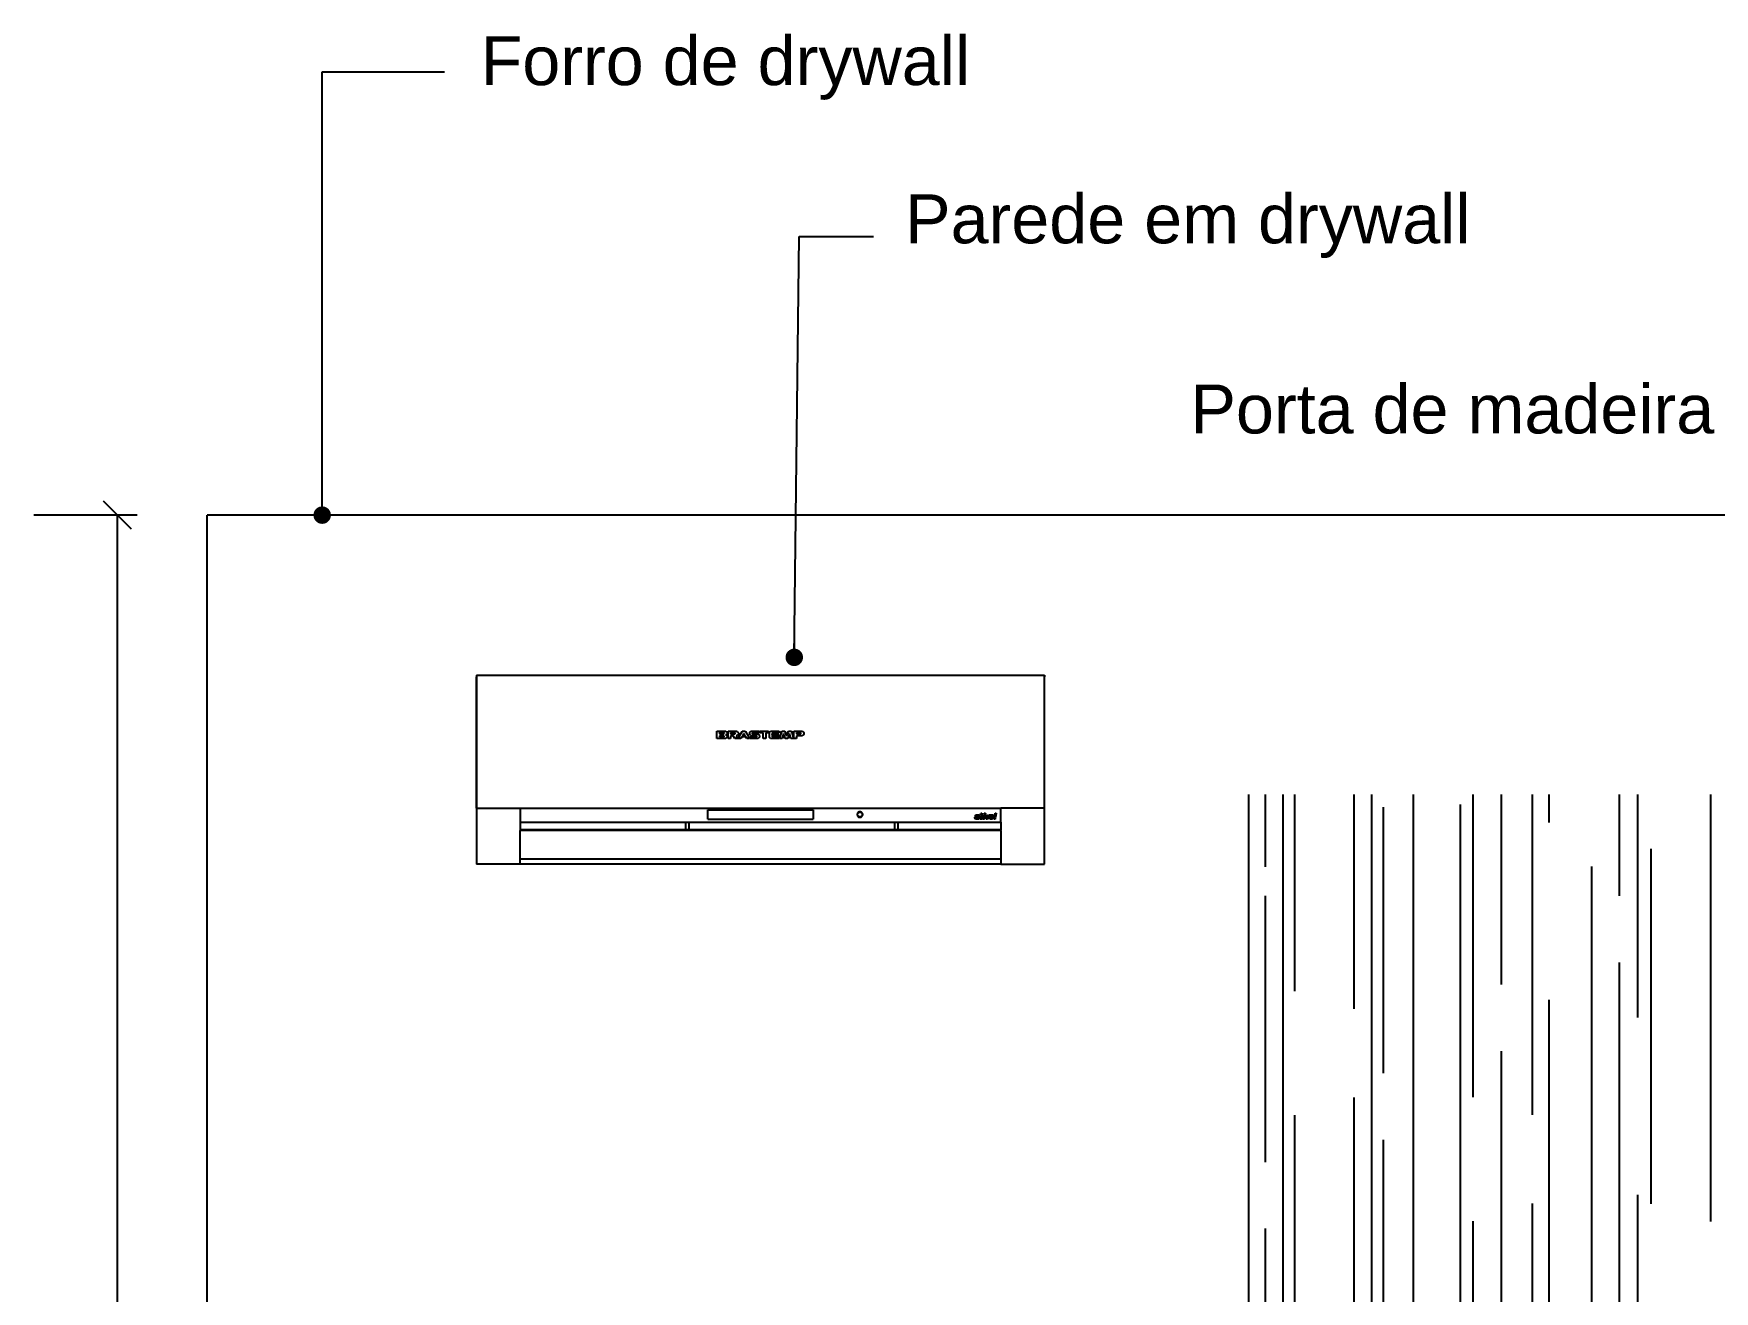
# Model space of a CAD drawing. Header units: millimetres. Extents: x 7034 to 7235, y -465 to -378.
# Drawn here: x 7094.082 to 7096.489, y -415.225 to -413.424 of the extents above; entities that cross this region are included whole.
import ezdxf

# ---------------------------------------------------------------- set-up
doc = ezdxf.new("R2010")
doc.units = ezdxf.units.MM
doc.header["$LTSCALE"] = 0.005
doc.linetypes.add('CONTINUO', pattern=[0])
doc.layers.get('0').update_dxf_attribs({"linetype": 'CONTINUO'})
doc.layers.get('DEFPOINTS').update_dxf_attribs({"linetype": 'CONTINUO', "lineweight": 15})
for name, color, linetype in [('.DETALHES PRETO', 250, 'Continuous'), ('ARQ-TEXTO', 3, 'Continuous'), ('ARQ_ALVENARIA', 6, 'Continuous'), ('ARQ_TXT_AMBIENTE', 3, 'Continuous'), ('DETALHES', 4, 'Continuous'), ('LL_DETALHES PRETO', 250, 'Continuous')]:
    doc.layers.add(name, color=color, linetype=linetype)
doc.styles.add('50', font='ARIALN.TTF', dxfattribs={"height": 0.1})
doc.styles.add('ARQ', font='arial.ttf', dxfattribs={"width": 0.9})
doc.styles.get("Standard").update_dxf_attribs({"font": 'arial.ttf'})
doc.dimstyles.new('1-40', dxfattribs={"dimtxt": 0.06, "dimasz": 0.04, "dimexe": 0.1195, "dimexo": 0.1, "dimgap": 0.05, "dimtad": 1, "dimzin": 0, "dimdsep": 46, "dimtxsty": 'ARQ', "dimblk": 'OBLIQUE', "dimcen": 0.09, "dimclrd": 1, "dimclre": 1, "dimclrt": 7, "dimadec": 0, "dimazin": 0, "dimtm": 1e-09, "dimtfac": 1, "dimtofl": 0, "dimtmove": 0, "dimatfit": 3, "dimfxl": 0.1, "dimfxlon": 1, "dimtolj": 1, "dimtzin": 0, "dimlwd": -1, "dimlwe": -1, "dimarcsym": 0})
doc.dimstyles.new('50', dxfattribs={"dimscale": 0, "dimtxt": 0.1, "dimasz": 0.025, "dimexe": 0.05, "dimexo": 0.05, "dimgap": 0.01, "dimtad": 1, "dimdec": 0, "dimlfac": 100, "dimzin": 0, "dimdsep": 46, "dimtxsty": '50', "dimblk": 'DOT', "dimcen": 0.02, "dimclrd": 1, "dimclre": 1, "dimclrt": 7, "dimadec": 0, "dimazin": 0, "dimtfac": 1, "dimtdec": 0, "dimtofl": 0, "dimtmove": 2, "dimatfit": 2, "dimldrblk": 'DOT', "dimfxl": 0.05, "dimtolj": 1, "dimtzin": 0, "dimlwd": -1, "dimarcsym": 0})

# ---------------------------------------------------------------- blocks, each defined once
blk = doc.blocks.new('_DOT')
at = {"color": 0, "linetype": 'ByBlock'}
blk.add_line((-0.5, 0), (-1, 0), dxfattribs=at)
at = {"color": 0, "linetype": 'ByBlock', "const_width": 0.5}
blk.add_lwpolyline([(-0.25, 0, 1), (0.25, 0, 1)], format="xyb", close=True, dxfattribs=at)
blk = doc.blocks.new('DOT')
at = {"layer": 'ARQ-TEXTO', "color": 0, "linetype": 'ByBlock'}
blk.add_line((-0.5, 0), (-1, 0), dxfattribs=at)
at = {"layer": 'ARQ-TEXTO', "color": 0, "linetype": 'ByBlock', "const_width": 0.5}
blk.add_lwpolyline([(-0.25, 0, 1), (0.25, 0, 1)], format="xyb", close=True, dxfattribs=at)
blk = doc.blocks.new('_OBLIQUE')
at = {"color": 0, "linetype": 'ByBlock'}
blk.add_line((-0.5, -0.5), (0.5, 0.5), dxfattribs=at)
blk = doc.blocks.new('*D48')
at = {"layer": 'ARQ_ALVENARIA', "color": 1, "transparency": 16777216}
for p, q in [((7094.2302, -414.1132), (7094.0824, -414.1132)), ((7094.2019, -416.6132), (7094.2019, -414.1132)), ((7094.2302, -416.6132), (7094.0824, -416.6132))]:
    blk.add_line(p, q, dxfattribs=at)
at = {"layer": 'DEFPOINTS', "color": 0, "transparency": 16777216}
for p in [(7094.2019, -414.1132), (7094.3302, -414.1132), (7094.3302, -416.6132)]:
    blk.add_point(p, dxfattribs=at)
at = {"layer": 'ARQ_ALVENARIA', "color": 1, "transparency": 16777216, "xscale": 0.04, "yscale": 0.04, "zscale": 0.04}
for p, rotation in [((7094.2019, -414.1132), 90), ((7094.2019, -416.6132), 270)]:
    blk.add_blockref('_OBLIQUE', p, dxfattribs=dict(at, rotation=rotation))
at = {"layer": 'ARQ_ALVENARIA', "color": 7, "transparency": 16777216, "insert": (7094.1213, -415.3632), "char_height": 0.06, "attachment_point": 5, "rotation": 90, "style": 'ARQ'}
blk.add_mtext('\\A1;2.50', dxfattribs=at)

msp = doc.modelspace()

# ---------------------------------------------------------------- hatches: boundary and pattern name
at = {"layer": '.DETALHES PRETO'}
h = msp.add_hatch(dxfattribs=at)
h.set_pattern_fill('AR-RROOF', color=33, scale=0.005, angle=90)
h.paths.add_polyline_path([(7096.5922, -414.5432), (7095.8522, -414.5432), (7095.8522, -416.6132), (7096.5922, -416.6132)], flags=17)
h.paths.add_polyline_path([(7096.6222, -414.5132), (7095.8222, -414.5132), (7095.8222, -416.6132), (7095.8522, -416.6132), (7095.8522, -414.5432), (7096.5922, -414.5432), (7096.5922, -416.6132), (7096.6222, -416.6132)])

# ---------------------------------------------------------------- linework, layer by layer
at = {"layer": 'ARQ_ALVENARIA'}
msp.add_line((7094.3302, -416.6132), (7094.3302, -414.1132), dxfattribs=at)
at = {"layer": 'DETALHES'}
msp.add_line((7100.5002, -414.1132), (7094.3302, -414.1132), dxfattribs=at)
at = {"layer": 'LL_DETALHES PRETO'}
for p, q in [((7094.716, -414.3424), (7094.716, -414.345)), ((7094.716, -414.3424), (7094.7164, -414.3424)), ((7094.716, -414.345), (7094.7164, -414.345)), ((7094.716, -414.5329), (7094.716, -414.345)), ((7094.7164, -414.345), (7094.7164, -414.3424)), ((7094.7164, -414.3424), (7095.5289, -414.3424)), ((7094.7164, -414.5329), (7094.7164, -414.345)), ((7095.5289, -414.3424), (7095.5294, -414.3424)), ((7095.5289, -414.3424), (7095.5289, -414.345)), ((7095.5289, -414.345), (7095.5294, -414.345)), ((7095.5289, -414.345), (7095.5289, -414.5329)), ((7095.5294, -414.3424), (7095.5294, -414.345)), ((7095.5294, -414.5329), (7095.5294, -414.345)), ((7095.0602, -414.4332), (7095.0602, -414.4225)), ((7095.0602, -414.4225), (7095.0718, -414.4225)), ((7095.0718, -414.4332), (7095.0602, -414.4332)), ((7095.0639, -414.4247), (7095.0639, -414.4265)), ((7095.0699, -414.4247), (7095.0639, -414.4247)), ((7095.0639, -414.4265), (7095.0699, -414.4265)), ((7095.0639, -414.4292), (7095.0639, -414.4309)), ((7095.0699, -414.4292), (7095.0639, -414.4292)), ((7095.0639, -414.4309), (7095.0699, -414.4309)), ((7095.07, -414.4247), (7095.0699, -414.4247)), ((7095.0699, -414.4265), (7095.07, -414.4265)), ((7095.07, -414.4292), (7095.0699, -414.4292)), ((7095.0699, -414.4309), (7095.07, -414.4309)), ((7095.0701, -414.4248), (7095.07, -414.4247)), ((7095.07, -414.4265), (7095.0701, -414.4265)), ((7095.0701, -414.4292), (7095.07, -414.4292)), ((7095.07, -414.4309), (7095.0701, -414.4309)), ((7095.0702, -414.4248), (7095.0701, -414.4248)), ((7095.0701, -414.4265), (7095.0702, -414.4265)), ((7095.0702, -414.4292), (7095.0701, -414.4292)), ((7095.0701, -414.4309), (7095.0702, -414.4309)), ((7095.0702, -414.4249), (7095.0702, -414.4248)), ((7095.0703, -414.4249), (7095.0702, -414.4249)), ((7095.0702, -414.4264), (7095.0703, -414.4263)), ((7095.0702, -414.4265), (7095.0702, -414.4264)), ((7095.0702, -414.4293), (7095.0702, -414.4292)), ((7095.0703, -414.4293), (7095.0702, -414.4293)), ((7095.0702, -414.4308), (7095.0703, -414.4308)), ((7095.0702, -414.4309), (7095.0702, -414.4308)), ((7095.0704, -414.425), (7095.0703, -414.4249)), ((7095.0703, -414.4263), (7095.0704, -414.4263)), ((7095.0704, -414.4294), (7095.0703, -414.4293)), ((7095.0703, -414.4308), (7095.0704, -414.4307)), ((7095.0704, -414.4251), (7095.0704, -414.425)), ((7095.0705, -414.4251), (7095.0704, -414.4251)), ((7095.0704, -414.4262), (7095.0705, -414.4261)), ((7095.0704, -414.4263), (7095.0704, -414.4262)), ((7095.0704, -414.4295), (7095.0704, -414.4294)), ((7095.0705, -414.4296), (7095.0704, -414.4295)), ((7095.0704, -414.4306), (7095.0705, -414.4305)), ((7095.0704, -414.4307), (7095.0704, -414.4306)), ((7095.0705, -414.4252), (7095.0705, -414.4251)), ((7095.0705, -414.4253), (7095.0705, -414.4252)), ((7095.0705, -414.4259), (7095.0705, -414.4253)), ((7095.0705, -414.426), (7095.0705, -414.4259)), ((7095.0705, -414.4261), (7095.0705, -414.426)), ((7095.0705, -414.4297), (7095.0705, -414.4296)), ((7095.0705, -414.4297), (7095.0705, -414.4297)), ((7095.0705, -414.4304), (7095.0705, -414.4297)), ((7095.0705, -414.4304), (7095.0705, -414.4304)), ((7095.0705, -414.4305), (7095.0705, -414.4304)), ((7095.0718, -414.4225), (7095.0723, -414.4225)), ((7095.0723, -414.4332), (7095.0718, -414.4332)), ((7095.0723, -414.4225), (7095.0728, -414.4226)), ((7095.0728, -414.433), (7095.0723, -414.4332)), ((7095.0724, -414.4278), (7095.0728, -414.4279)), ((7095.0728, -414.4278), (7095.0724, -414.4278)), ((7095.0728, -414.4226), (7095.0732, -414.4228)), ((7095.0732, -414.4277), (7095.0728, -414.4278)), ((7095.0728, -414.4279), (7095.0732, -414.428)), ((7095.0732, -414.4329), (7095.0728, -414.433)), ((7095.0732, -414.4228), (7095.0736, -414.4231)), ((7095.0735, -414.4276), (7095.0732, -414.4277)), ((7095.0732, -414.428), (7095.0735, -414.4281)), ((7095.0736, -414.4326), (7095.0732, -414.4329)), ((7095.0739, -414.4274), (7095.0735, -414.4276)), ((7095.0735, -414.4281), (7095.0739, -414.4283)), ((7095.0736, -414.4231), (7095.074, -414.4234)), ((7095.074, -414.4323), (7095.0736, -414.4326)), ((7095.0742, -414.4271), (7095.0739, -414.4274)), ((7095.0739, -414.4283), (7095.0742, -414.4285)), ((7095.074, -414.4234), (7095.0743, -414.4237)), ((7095.0743, -414.432), (7095.074, -414.4323)), ((7095.0744, -414.4269), (7095.0742, -414.4271)), ((7095.0742, -414.4285), (7095.0744, -414.4288)), ((7095.0743, -414.4237), (7095.0745, -414.4241)), ((7095.0745, -414.4316), (7095.0743, -414.432)), ((7095.0746, -414.4265), (7095.0744, -414.4269)), ((7095.0744, -414.4288), (7095.0746, -414.4291)), ((7095.0745, -414.4241), (7095.0747, -414.4245)), ((7095.0747, -414.4311), (7095.0745, -414.4316)), ((7095.0747, -414.4262), (7095.0746, -414.4265)), ((7095.0746, -414.4291), (7095.0747, -414.4295)), ((7095.0747, -414.4245), (7095.0748, -414.425)), ((7095.0748, -414.4258), (7095.0747, -414.4262)), ((7095.0747, -414.4295), (7095.0748, -414.4298)), ((7095.0748, -414.4307), (7095.0747, -414.4311)), ((7095.0748, -414.425), (7095.0748, -414.4255)), ((7095.0748, -414.4255), (7095.0748, -414.4258)), ((7095.0748, -414.4298), (7095.0748, -414.4302)), ((7095.0748, -414.4302), (7095.0748, -414.4307)), ((7095.0764, -414.4332), (7095.0764, -414.4225)), ((7095.0764, -414.4225), (7095.0874, -414.4225)), ((7095.0799, -414.4332), (7095.0764, -414.4332)), ((7095.0799, -414.425), (7095.0799, -414.4266)), ((7095.0859, -414.425), (7095.0799, -414.425)), ((7095.0799, -414.4266), (7095.0859, -414.4266)), ((7095.0836, -414.4292), (7095.0799, -414.4292)), ((7095.0799, -414.4292), (7095.0799, -414.4332)), ((7095.086, -414.4332), (7095.0836, -414.4292)), ((7095.086, -414.425), (7095.0859, -414.425)), ((7095.0859, -414.4266), (7095.086, -414.4266)), ((7095.0861, -414.4251), (7095.086, -414.425)), ((7095.086, -414.4266), (7095.0861, -414.4266)), ((7095.0901, -414.4332), (7095.086, -414.4332)), ((7095.0862, -414.4251), (7095.0861, -414.4251)), ((7095.0861, -414.4266), (7095.0862, -414.4266)), ((7095.0863, -414.4251), (7095.0862, -414.4251)), ((7095.0862, -414.4266), (7095.0863, -414.4265)), ((7095.0864, -414.4252), (7095.0863, -414.4251)), ((7095.0863, -414.4265), (7095.0864, -414.4265)), ((7095.0864, -414.4253), (7095.0864, -414.4252)), ((7095.0865, -414.4254), (7095.0864, -414.4253)), ((7095.0864, -414.4264), (7095.0865, -414.4263)), ((7095.0864, -414.4265), (7095.0864, -414.4264)), ((7095.0865, -414.4254), (7095.0865, -414.4254)), ((7095.0865, -414.4255), (7095.0865, -414.4254)), ((7095.0865, -414.4256), (7095.0865, -414.4255)), ((7095.0865, -414.426), (7095.0865, -414.4256)), ((7095.0865, -414.4261), (7095.0865, -414.426)), ((7095.0865, -414.4262), (7095.0865, -414.4261)), ((7095.0865, -414.4263), (7095.0865, -414.4262)), ((7095.0874, -414.4225), (7095.088, -414.4225)), ((7095.0877, -414.4292), (7095.0901, -414.4332)), ((7095.088, -414.4292), (7095.0877, -414.4292)), ((7095.088, -414.4225), (7095.0886, -414.4227)), ((7095.0885, -414.4291), (7095.088, -414.4292)), ((7095.089, -414.429), (7095.0885, -414.4291)), ((7095.0886, -414.4227), (7095.0891, -414.4229)), ((7095.0894, -414.4288), (7095.089, -414.429)), ((7095.0891, -414.4229), (7095.0896, -414.4232)), ((7095.0898, -414.4286), (7095.0894, -414.4288)), ((7095.0896, -414.4232), (7095.09, -414.4235)), ((7095.0902, -414.4283), (7095.0898, -414.4286)), ((7095.09, -414.4235), (7095.0904, -414.4239)), ((7095.0905, -414.428), (7095.0902, -414.4283)), ((7095.0904, -414.4332), (7095.0964, -414.4231)), ((7095.0904, -414.4239), (7095.0906, -414.4244)), ((7095.0945, -414.4332), (7095.0904, -414.4332)), ((7095.0907, -414.4276), (7095.0905, -414.428)), ((7095.0906, -414.4244), (7095.0909, -414.4249)), ((7095.0909, -414.4271), (7095.0907, -414.4276)), ((7095.0909, -414.4249), (7095.091, -414.4255)), ((7095.091, -414.4267), (7095.0909, -414.4271)), ((7095.091, -414.4255), (7095.091, -414.426)), ((7095.091, -414.426), (7095.091, -414.4262)), ((7095.091, -414.4262), (7095.091, -414.4267)), ((7095.0958, -414.4309), (7095.0945, -414.4332)), ((7095.1017, -414.4309), (7095.0958, -414.4309)), ((7095.0964, -414.4231), (7095.0965, -414.4229)), ((7095.0965, -414.4229), (7095.0967, -414.4227)), ((7095.0967, -414.4227), (7095.0969, -414.4226)), ((7095.0969, -414.4226), (7095.0972, -414.4225)), ((7095.0988, -414.4259), (7095.0969, -414.4292)), ((7095.0969, -414.4292), (7095.1007, -414.4292)), ((7095.0972, -414.4225), (7095.0974, -414.4225)), ((7095.0974, -414.4225), (7095.1001, -414.4225)), ((7095.1007, -414.4292), (7095.0988, -414.4259)), ((7095.1001, -414.4225), (7095.1004, -414.4225)), ((7095.1004, -414.4225), (7095.1006, -414.4226)), ((7095.1006, -414.4226), (7095.1008, -414.4227)), ((7095.1008, -414.4227), (7095.101, -414.4229)), ((7095.101, -414.4229), (7095.1012, -414.4231)), ((7095.1012, -414.4231), (7095.1071, -414.4332)), ((7095.1031, -414.4332), (7095.1017, -414.4309)), ((7095.1071, -414.4332), (7095.1031, -414.4332)), ((7095.1074, -414.425), (7095.1076, -414.4245)), ((7095.1074, -414.4254), (7095.1074, -414.425)), ((7095.1074, -414.4262), (7095.1074, -414.4254)), ((7095.1074, -414.4267), (7095.1074, -414.4262)), ((7095.1076, -414.4271), (7095.1074, -414.4267)), ((7095.1076, -414.4245), (7095.1077, -414.4241)), ((7095.1077, -414.4276), (7095.1076, -414.4271)), ((7095.1077, -414.4241), (7095.108, -414.4237)), ((7095.108, -414.428), (7095.1077, -414.4276)), ((7095.1079, -414.4332), (7095.1079, -414.4309)), ((7095.1079, -414.4309), (7095.1169, -414.4309)), ((7095.1182, -414.4332), (7095.1079, -414.4332)), ((7095.108, -414.4237), (7095.1083, -414.4234)), ((7095.1083, -414.4283), (7095.108, -414.428)), ((7095.1083, -414.4234), (7095.1086, -414.4231)), ((7095.1086, -414.4286), (7095.1083, -414.4283)), ((7095.1086, -414.4231), (7095.109, -414.4228)), ((7095.109, -414.4288), (7095.1086, -414.4286)), ((7095.109, -414.4228), (7095.1095, -414.4226)), ((7095.1095, -414.429), (7095.109, -414.4288)), ((7095.1095, -414.4226), (7095.1099, -414.4225)), ((7095.1099, -414.4291), (7095.1095, -414.429)), ((7095.1099, -414.4225), (7095.1104, -414.4225)), ((7095.1104, -414.4292), (7095.1099, -414.4291)), ((7095.1104, -414.4225), (7095.1212, -414.4225)), ((7095.1169, -414.4292), (7095.1104, -414.4292)), ((7095.1107, -414.4253), (7095.1106, -414.4254)), ((7095.1106, -414.4254), (7095.1106, -414.4255)), ((7095.1106, -414.4254), (7095.1106, -414.4254)), ((7095.1106, -414.4255), (7095.1106, -414.4256)), ((7095.1106, -414.4256), (7095.1106, -414.426)), ((7095.1106, -414.426), (7095.1106, -414.4261)), ((7095.1106, -414.4261), (7095.1106, -414.4262)), ((7095.1106, -414.4262), (7095.1106, -414.4263)), ((7095.1106, -414.4263), (7095.1107, -414.4264)), ((7095.1108, -414.4251), (7095.1107, -414.4252)), ((7095.1107, -414.4252), (7095.1107, -414.4253)), ((7095.1107, -414.4264), (7095.1107, -414.4265)), ((7095.1107, -414.4265), (7095.1108, -414.4265)), ((7095.1109, -414.4251), (7095.1108, -414.4251)), ((7095.1108, -414.4265), (7095.1109, -414.4266)), ((7095.111, -414.4251), (7095.1109, -414.4251)), ((7095.1109, -414.4266), (7095.111, -414.4266)), ((7095.1111, -414.425), (7095.111, -414.4251)), ((7095.111, -414.4266), (7095.1111, -414.4266)), ((7095.1112, -414.425), (7095.1111, -414.425)), ((7095.1111, -414.4266), (7095.1112, -414.4266)), ((7095.1212, -414.425), (7095.1112, -414.425)), ((7095.1112, -414.4266), (7095.1182, -414.4266)), ((7095.117, -414.4292), (7095.1169, -414.4292)), ((7095.1169, -414.4309), (7095.117, -414.4309)), ((7095.117, -414.4292), (7095.117, -414.4292)), ((7095.1171, -414.4292), (7095.117, -414.4292)), ((7095.117, -414.4309), (7095.1171, -414.4309)), ((7095.117, -414.4309), (7095.117, -414.4309)), ((7095.1172, -414.4293), (7095.1171, -414.4292)), ((7095.1171, -414.4309), (7095.1172, -414.4308)), ((7095.1173, -414.4293), (7095.1172, -414.4293)), ((7095.1172, -414.4308), (7095.1173, -414.4308)), ((7095.1173, -414.4294), (7095.1173, -414.4293)), ((7095.1174, -414.4295), (7095.1173, -414.4294)), ((7095.1173, -414.4307), (7095.1174, -414.4306)), ((7095.1173, -414.4308), (7095.1173, -414.4307)), ((7095.1174, -414.4296), (7095.1174, -414.4295)), ((7095.1175, -414.4297), (7095.1174, -414.4296)), ((7095.1174, -414.4305), (7095.1175, -414.4304)), ((7095.1174, -414.4306), (7095.1174, -414.4305)), ((7095.1175, -414.4304), (7095.1175, -414.4297)), ((7095.1175, -414.4297), (7095.1175, -414.4297)), ((7095.1175, -414.4304), (7095.1175, -414.4304)), ((7095.1182, -414.4266), (7095.1186, -414.4267)), ((7095.1186, -414.4332), (7095.1182, -414.4332)), ((7095.1186, -414.4267), (7095.1191, -414.4268)), ((7095.1191, -414.433), (7095.1186, -414.4332)), ((7095.1191, -414.4268), (7095.1195, -414.427)), ((7095.1195, -414.4329), (7095.1191, -414.433)), ((7095.1195, -414.427), (7095.1199, -414.4272)), ((7095.1199, -414.4326), (7095.1195, -414.4329)), ((7095.1199, -414.4272), (7095.1203, -414.4275)), ((7095.1203, -414.4323), (7095.1199, -414.4326)), ((7095.1203, -414.4275), (7095.1206, -414.4278)), ((7095.1206, -414.432), (7095.1203, -414.4323)), ((7095.1206, -414.4278), (7095.1208, -414.4282)), ((7095.1208, -414.4316), (7095.1206, -414.432)), ((7095.1208, -414.4282), (7095.121, -414.4287)), ((7095.121, -414.4312), (7095.1208, -414.4316)), ((7095.121, -414.4287), (7095.1211, -414.4291)), ((7095.1211, -414.4307), (7095.121, -414.4312)), ((7095.1211, -414.4291), (7095.1212, -414.4296)), ((7095.1212, -414.4303), (7095.1211, -414.4307)), ((7095.1212, -414.4225), (7095.1212, -414.425)), ((7095.1212, -414.4296), (7095.1212, -414.4303)), ((7095.1222, -414.425), (7095.1222, -414.4225)), ((7095.1222, -414.4225), (7095.1344, -414.4225)), ((7095.1264, -414.425), (7095.1222, -414.425)), ((7095.1264, -414.4332), (7095.1264, -414.425)), ((7095.1304, -414.4332), (7095.1264, -414.4332)), ((7095.1304, -414.425), (7095.1304, -414.4332)), ((7095.1344, -414.425), (7095.1304, -414.425)), ((7095.1344, -414.4225), (7095.1344, -414.425)), ((7095.1354, -414.4254), (7095.1355, -414.425)), ((7095.1354, -414.4303), (7095.1354, -414.4254)), ((7095.1355, -414.4307), (7095.1354, -414.4303)), ((7095.1355, -414.425), (7095.1356, -414.4245)), ((7095.1356, -414.4312), (7095.1355, -414.4307)), ((7095.1356, -414.4245), (7095.1358, -414.4241)), ((7095.1358, -414.4316), (7095.1356, -414.4312)), ((7095.1358, -414.4241), (7095.136, -414.4237)), ((7095.136, -414.432), (7095.1358, -414.4316)), ((7095.136, -414.4237), (7095.1363, -414.4234)), ((7095.1363, -414.4323), (7095.136, -414.432)), ((7095.1363, -414.4234), (7095.1367, -414.4231)), ((7095.1367, -414.4326), (7095.1363, -414.4323)), ((7095.1367, -414.4231), (7095.1371, -414.4228)), ((7095.1371, -414.4329), (7095.1367, -414.4326)), ((7095.1371, -414.4228), (7095.1375, -414.4226)), ((7095.1375, -414.433), (7095.1371, -414.4329)), ((7095.1375, -414.4226), (7095.138, -414.4225)), ((7095.138, -414.4332), (7095.1375, -414.433)), ((7095.138, -414.4225), (7095.1384, -414.4225)), ((7095.1384, -414.4332), (7095.138, -414.4332)), ((7095.1384, -414.4225), (7095.1494, -414.4225)), ((7095.1494, -414.4332), (7095.1384, -414.4332)), ((7095.1394, -414.4257), (7095.1393, -414.4258)), ((7095.1393, -414.4258), (7095.1393, -414.426)), ((7095.1393, -414.426), (7095.1393, -414.4262)), ((7095.1393, -414.4262), (7095.1393, -414.4266)), ((7095.1404, -414.4292), (7095.1393, -414.4266)), ((7095.1393, -414.4266), (7095.1476, -414.4266)), ((7095.1393, -414.4266), (7095.1393, -414.4298)), ((7095.1393, -414.4298), (7095.1393, -414.43)), ((7095.1393, -414.43), (7095.1393, -414.4301)), ((7095.1393, -414.4301), (7095.1394, -414.4303)), ((7095.1395, -414.4255), (7095.1394, -414.4257)), ((7095.1394, -414.4303), (7095.1395, -414.4305)), ((7095.1396, -414.4254), (7095.1395, -414.4255)), ((7095.1395, -414.4305), (7095.1396, -414.4306)), ((7095.1398, -414.4253), (7095.1396, -414.4254)), ((7095.1396, -414.4306), (7095.1398, -414.4307)), ((7095.1399, -414.4252), (7095.1398, -414.4253)), ((7095.1398, -414.4307), (7095.1399, -414.4308)), ((7095.1401, -414.4251), (7095.1399, -414.4252)), ((7095.1399, -414.4308), (7095.1401, -414.4309)), ((7095.1403, -414.425), (7095.1401, -414.4251)), ((7095.1401, -414.4309), (7095.1403, -414.4309)), ((7095.1405, -414.425), (7095.1403, -414.425)), ((7095.1403, -414.4309), (7095.1405, -414.4309)), ((7095.1494, -414.4292), (7095.1404, -414.4292)), ((7095.1494, -414.425), (7095.1405, -414.425)), ((7095.1405, -414.4309), (7095.1494, -414.4309)), ((7095.1476, -414.4266), (7095.1494, -414.4292)), ((7095.1494, -414.4225), (7095.1494, -414.425)), ((7095.1494, -414.4309), (7095.1494, -414.4332)), ((7095.1503, -414.4332), (7095.1531, -414.4225)), ((7095.1538, -414.4332), (7095.1503, -414.4332)), ((7095.1531, -414.4225), (7095.1577, -414.4225)), ((7095.1558, -414.4257), (7095.1538, -414.4332)), ((7095.1582, -414.4332), (7095.1558, -414.4257)), ((7095.1577, -414.4225), (7095.1601, -414.4297)), ((7095.1621, -414.4332), (7095.1582, -414.4332)), ((7095.1601, -414.4297), (7095.1626, -414.4225)), ((7095.1644, -414.426), (7095.1621, -414.4332)), ((7095.1626, -414.4225), (7095.167, -414.4225)), ((7095.1663, -414.4332), (7095.1644, -414.426)), ((7095.1698, -414.4332), (7095.1663, -414.4332)), ((7095.167, -414.4225), (7095.1698, -414.4332)), ((7095.1706, -414.4332), (7095.1706, -414.4225)), ((7095.1706, -414.4225), (7095.1817, -414.4225)), ((7095.1745, -414.4332), (7095.1706, -414.4332)), ((7095.1801, -414.425), (7095.1745, -414.425)), ((7095.1745, -414.425), (7095.1745, -414.4266)), ((7095.1745, -414.4266), (7095.1801, -414.4266)), ((7095.1817, -414.4292), (7095.1745, -414.4292)), ((7095.1745, -414.4292), (7095.1745, -414.4332)), ((7095.1802, -414.425), (7095.1801, -414.425)), ((7095.1801, -414.4266), (7095.1802, -414.4266)), ((7095.1803, -414.4251), (7095.1802, -414.425)), ((7095.1802, -414.4266), (7095.1803, -414.4266)), ((7095.1804, -414.4251), (7095.1803, -414.4251)), ((7095.1803, -414.4266), (7095.1804, -414.4266)), ((7095.1805, -414.4251), (7095.1804, -414.4251)), ((7095.1804, -414.4266), (7095.1805, -414.4265)), ((7095.1805, -414.4252), (7095.1805, -414.4251)), ((7095.1806, -414.4253), (7095.1805, -414.4252)), ((7095.1805, -414.4265), (7095.1806, -414.4264)), ((7095.1805, -414.4265), (7095.1805, -414.4265)), ((7095.1807, -414.4254), (7095.1806, -414.4253)), ((7095.1806, -414.4264), (7095.1807, -414.4263)), ((7095.1807, -414.4254), (7095.1807, -414.4254)), ((7095.1807, -414.4255), (7095.1807, -414.4254)), ((7095.1807, -414.4256), (7095.1807, -414.4255)), ((7095.1807, -414.426), (7095.1807, -414.4256)), ((7095.1807, -414.4261), (7095.1807, -414.426)), ((7095.1807, -414.4262), (7095.1807, -414.4261)), ((7095.1807, -414.4263), (7095.1807, -414.4262)), ((7095.1817, -414.4225), (7095.1822, -414.4225)), ((7095.1822, -414.4291), (7095.1817, -414.4292)), ((7095.1822, -414.4225), (7095.1827, -414.4226)), ((7095.1827, -414.429), (7095.1822, -414.4291)), ((7095.1827, -414.4226), (7095.1831, -414.4228)), ((7095.1831, -414.4288), (7095.1827, -414.429)), ((7095.1831, -414.4228), (7095.1835, -414.4231)), ((7095.1835, -414.4286), (7095.1831, -414.4288)), ((7095.1835, -414.4231), (7095.1838, -414.4234)), ((7095.1838, -414.4283), (7095.1835, -414.4286)), ((7095.1838, -414.4234), (7095.1842, -414.4237)), ((7095.1842, -414.428), (7095.1838, -414.4283)), ((7095.1842, -414.4237), (7095.1844, -414.4241)), ((7095.1844, -414.4276), (7095.1842, -414.428)), ((7095.1844, -414.4241), (7095.1846, -414.4245)), ((7095.1846, -414.4271), (7095.1844, -414.4276)), ((7095.1846, -414.4245), (7095.1847, -414.425)), ((7095.1847, -414.4267), (7095.1846, -414.4271)), ((7095.1847, -414.425), (7095.1847, -414.4254)), ((7095.1847, -414.4254), (7095.1847, -414.4262)), ((7095.1847, -414.4262), (7095.1847, -414.4267)), ((7095.8222, -416.6132), (7095.8222, -414.5132)), ((7094.7164, -414.5329), (7094.716, -414.5329)), ((7094.716, -414.5329), (7094.716, -414.6132)), ((7094.7164, -414.5329), (7094.7784, -414.5329)), ((7094.7784, -414.5329), (7095.4669, -414.5329)), ((7094.7784, -414.5329), (7094.7784, -414.553)), ((7095.0471, -414.5352), (7095.1982, -414.5352)), ((7095.0471, -414.5487), (7095.0471, -414.5352)), ((7095.1982, -414.5352), (7095.1982, -414.5487)), ((7095.2628, -414.5388), (7095.2623, -414.5392)), ((7095.2633, -414.5384), (7095.2628, -414.5388)), ((7095.2639, -414.5382), (7095.2633, -414.5384)), ((7095.2636, -414.539), (7095.2641, -414.5388)), ((7095.2645, -414.5381), (7095.2639, -414.5382)), ((7095.2641, -414.5388), (7095.2646, -414.5387)), ((7095.2651, -414.538), (7095.2645, -414.5381)), ((7095.2646, -414.5387), (7095.2651, -414.5386)), ((7095.2658, -414.5381), (7095.2651, -414.538)), ((7095.2651, -414.5386), (7095.2657, -414.5387)), ((7095.2657, -414.5387), (7095.2662, -414.5388)), ((7095.2664, -414.5382), (7095.2658, -414.5381)), ((7095.2662, -414.5388), (7095.2667, -414.539)), ((7095.267, -414.5384), (7095.2664, -414.5382)), ((7095.2675, -414.5388), (7095.267, -414.5384)), ((7095.268, -414.5392), (7095.2675, -414.5388)), ((7095.4669, -414.553), (7095.4669, -414.5329)), ((7095.5289, -414.5329), (7095.4669, -414.5329)), ((7095.5294, -414.5329), (7095.5289, -414.5329)), ((7095.5294, -414.6132), (7095.5294, -414.5329)), ((7094.7784, -414.553), (7095.0153, -414.553)), ((7094.7784, -414.553), (7094.7784, -414.564)), ((7095.0153, -414.553), (7095.0206, -414.553)), ((7095.0153, -414.553), (7095.0153, -414.564)), ((7095.0206, -414.553), (7095.3146, -414.553)), ((7095.0206, -414.564), (7095.0206, -414.553)), ((7095.0471, -414.5487), (7095.1982, -414.5487)), ((7095.2612, -414.5413), (7095.2611, -414.5419)), ((7095.2611, -414.5419), (7095.2612, -414.5426)), ((7095.2613, -414.5407), (7095.2612, -414.5413)), ((7095.2612, -414.5426), (7095.2613, -414.5432)), ((7095.2616, -414.5402), (7095.2613, -414.5407)), ((7095.2613, -414.5432), (7095.2616, -414.5437)), ((7095.2619, -414.5396), (7095.2616, -414.5402)), ((7095.2616, -414.5437), (7095.2619, -414.5443)), ((7095.2617, -414.5419), (7095.2618, -414.5414)), ((7095.2618, -414.5425), (7095.2617, -414.5419)), ((7095.2618, -414.5414), (7095.2619, -414.5409)), ((7095.2619, -414.543), (7095.2618, -414.5425)), ((7095.2623, -414.5392), (7095.2619, -414.5396)), ((7095.2619, -414.5409), (7095.2621, -414.5404)), ((7095.2621, -414.5435), (7095.2619, -414.543)), ((7095.2619, -414.5443), (7095.2623, -414.5447)), ((7095.2621, -414.5404), (7095.2624, -414.54)), ((7095.2624, -414.5439), (7095.2621, -414.5435)), ((7095.2623, -414.5447), (7095.2628, -414.5451)), ((7095.2624, -414.54), (7095.2627, -414.5396)), ((7095.2627, -414.5443), (7095.2624, -414.5439)), ((7095.2627, -414.5396), (7095.2631, -414.5392)), ((7095.2631, -414.5446), (7095.2627, -414.5443)), ((7095.2628, -414.5451), (7095.2633, -414.5455)), ((7095.2631, -414.5392), (7095.2636, -414.539)), ((7095.2636, -414.5449), (7095.2631, -414.5446)), ((7095.2633, -414.5455), (7095.2639, -414.5457)), ((7095.2641, -414.5451), (7095.2636, -414.5449)), ((7095.2639, -414.5457), (7095.2645, -414.5458)), ((7095.2646, -414.5452), (7095.2641, -414.5451)), ((7095.2645, -414.5458), (7095.2651, -414.5459)), ((7095.2651, -414.5453), (7095.2646, -414.5452)), ((7095.2657, -414.5452), (7095.2651, -414.5453)), ((7095.2651, -414.5459), (7095.2658, -414.5458)), ((7095.2662, -414.5451), (7095.2657, -414.5452)), ((7095.2658, -414.5458), (7095.2664, -414.5457)), ((7095.2667, -414.5449), (7095.2662, -414.5451)), ((7095.2664, -414.5457), (7095.267, -414.5455)), ((7095.2667, -414.539), (7095.2671, -414.5392)), ((7095.2671, -414.5446), (7095.2667, -414.5449)), ((7095.267, -414.5455), (7095.2675, -414.5451)), ((7095.2671, -414.5392), (7095.2675, -414.5396)), ((7095.2675, -414.5443), (7095.2671, -414.5446)), ((7095.2675, -414.5396), (7095.2679, -414.54)), ((7095.2679, -414.5439), (7095.2675, -414.5443)), ((7095.2675, -414.5451), (7095.268, -414.5447)), ((7095.2679, -414.54), (7095.2682, -414.5404)), ((7095.2682, -414.5435), (7095.2679, -414.5439)), ((7095.2684, -414.5396), (7095.268, -414.5392)), ((7095.268, -414.5447), (7095.2684, -414.5443)), ((7095.2682, -414.5404), (7095.2684, -414.5409)), ((7095.2684, -414.543), (7095.2682, -414.5435)), ((7095.2687, -414.5402), (7095.2684, -414.5396)), ((7095.2684, -414.5409), (7095.2685, -414.5414)), ((7095.2685, -414.5425), (7095.2684, -414.543)), ((7095.2684, -414.5443), (7095.2687, -414.5437)), ((7095.2685, -414.5414), (7095.2685, -414.5419)), ((7095.2685, -414.5419), (7095.2685, -414.5425)), ((7095.269, -414.5407), (7095.2687, -414.5402)), ((7095.2687, -414.5437), (7095.269, -414.5432)), ((7095.2691, -414.5413), (7095.269, -414.5407)), ((7095.269, -414.5432), (7095.2691, -414.5426)), ((7095.2692, -414.5419), (7095.2691, -414.5413)), ((7095.2691, -414.5426), (7095.2692, -414.5419)), ((7095.3146, -414.553), (7095.3199, -414.553)), ((7095.3146, -414.553), (7095.3146, -414.564)), ((7095.3199, -414.553), (7095.4669, -414.553)), ((7095.3199, -414.564), (7095.3199, -414.553)), ((7095.4297, -414.5462), (7095.4298, -414.5459)), ((7095.4297, -414.5465), (7095.4297, -414.5462)), ((7095.4297, -414.5468), (7095.4297, -414.5465)), ((7095.4297, -414.5471), (7095.4297, -414.5468)), ((7095.4298, -414.5474), (7095.4297, -414.5471)), ((7095.4298, -414.5459), (7095.43, -414.5456)), ((7095.4299, -414.5477), (7095.4298, -414.5474)), ((7095.4301, -414.5479), (7095.4299, -414.5477)), ((7095.43, -414.5456), (7095.4302, -414.5453)), ((7095.4303, -414.5482), (7095.4301, -414.5479)), ((7095.4302, -414.5453), (7095.4304, -414.5451)), ((7095.4303, -414.5445), (7095.4304, -414.5437)), ((7095.4316, -414.5445), (7095.4303, -414.5445)), ((7095.4306, -414.5484), (7095.4303, -414.5482)), ((7095.4304, -414.5435), (7095.4305, -414.5432)), ((7095.4304, -414.5437), (7095.4304, -414.5435)), ((7095.4304, -414.5451), (7095.4306, -414.5449)), ((7095.4305, -414.5432), (7095.4307, -414.543)), ((7095.4306, -414.5449), (7095.4309, -414.5448)), ((7095.4309, -414.5485), (7095.4306, -414.5484)), ((7095.4307, -414.543), (7095.4308, -414.5428)), ((7095.4308, -414.5428), (7095.431, -414.5426)), ((7095.4309, -414.5448), (7095.4312, -414.5447)), ((7095.4312, -414.5486), (7095.4309, -414.5485)), ((7095.431, -414.5426), (7095.4312, -414.5425)), ((7095.4312, -414.5425), (7095.4315, -414.5423)), ((7095.4312, -414.5447), (7095.4315, -414.5446)), ((7095.4313, -414.5462), (7095.4312, -414.5463)), ((7095.4312, -414.5463), (7095.4312, -414.5464)), ((7095.4312, -414.5464), (7095.4312, -414.5467)), ((7095.4312, -414.5467), (7095.4312, -414.5468)), ((7095.4312, -414.5468), (7095.4312, -414.5469)), ((7095.4312, -414.5469), (7095.4312, -414.547)), ((7095.4312, -414.547), (7095.4312, -414.5471)), ((7095.4312, -414.5471), (7095.4313, -414.5472)), ((7095.4315, -414.5487), (7095.4312, -414.5486)), ((7095.4314, -414.5461), (7095.4313, -414.5462)), ((7095.4313, -414.5462), (7095.4313, -414.5462)), ((7095.4313, -414.5472), (7095.4314, -414.5473)), ((7095.4315, -414.546), (7095.4314, -414.546)), ((7095.4314, -414.546), (7095.4314, -414.5461)), ((7095.4314, -414.5473), (7095.4315, -414.5473)), ((7095.4315, -414.5423), (7095.4317, -414.5422)), ((7095.4315, -414.5446), (7095.434, -414.5445)), ((7095.4316, -414.5459), (7095.4315, -414.546)), ((7095.4315, -414.5473), (7095.4316, -414.5474)), ((7095.4318, -414.5487), (7095.4315, -414.5487)), ((7095.4317, -414.5441), (7095.4316, -414.5445)), ((7095.4317, -414.5459), (7095.4316, -414.5459)), ((7095.4316, -414.5459), (7095.4316, -414.5459)), ((7095.4316, -414.5474), (7095.4317, -414.5474)), ((7095.4317, -414.5422), (7095.432, -414.5422)), ((7095.4318, -414.5438), (7095.4317, -414.5439)), ((7095.4317, -414.5439), (7095.4317, -414.544)), ((7095.4317, -414.544), (7095.4317, -414.5441)), ((7095.4318, -414.5459), (7095.4317, -414.5459)), ((7095.4317, -414.5474), (7095.4318, -414.5474)), ((7095.4319, -414.5436), (7095.4318, -414.5437)), ((7095.4318, -414.5437), (7095.4318, -414.5438)), ((7095.4341, -414.5459), (7095.4318, -414.5459)), ((7095.4318, -414.5474), (7095.4329, -414.5474)), ((7095.4325, -414.5487), (7095.4318, -414.5487)), ((7095.432, -414.5436), (7095.4319, -414.5436)), ((7095.432, -414.5422), (7095.4322, -414.5422)), ((7095.4321, -414.5435), (7095.432, -414.5436)), ((7095.4322, -414.5435), (7095.4321, -414.5435)), ((7095.4322, -414.5422), (7095.4342, -414.5422)), ((7095.4323, -414.5435), (7095.4322, -414.5435)), ((7095.4324, -414.5435), (7095.4323, -414.5435)), ((7095.434, -414.5435), (7095.4324, -414.5435)), ((7095.4328, -414.5487), (7095.4325, -414.5487)), ((7095.4331, -414.5486), (7095.4328, -414.5487)), ((7095.4329, -414.5474), (7095.433, -414.5474)), ((7095.433, -414.5474), (7095.4332, -414.5474)), ((7095.4334, -414.5485), (7095.4331, -414.5486)), ((7095.4332, -414.5474), (7095.4334, -414.5473)), ((7095.4334, -414.5473), (7095.4335, -414.5472)), ((7095.4337, -414.5483), (7095.4334, -414.5485)), ((7095.4335, -414.5472), (7095.4337, -414.5471)), ((7095.4337, -414.5471), (7095.4338, -414.5469)), ((7095.4339, -414.5481), (7095.4337, -414.5483)), ((7095.4338, -414.5469), (7095.4339, -414.5468)), ((7095.4338, -414.5486), (7095.4339, -414.5481)), ((7095.4352, -414.5486), (7095.4338, -414.5486)), ((7095.4339, -414.5468), (7095.434, -414.5466)), ((7095.4341, -414.5435), (7095.434, -414.5435)), ((7095.434, -414.5445), (7095.4341, -414.5445)), ((7095.434, -414.5466), (7095.4341, -414.5465)), ((7095.4342, -414.5435), (7095.4341, -414.5435)), ((7095.4341, -414.5445), (7095.4342, -414.5445)), ((7095.4341, -414.5463), (7095.4342, -414.5459)), ((7095.4341, -414.5465), (7095.4341, -414.5463)), ((7095.4342, -414.5422), (7095.4346, -414.5422)), ((7095.4343, -414.5435), (7095.4342, -414.5435)), ((7095.4342, -414.5445), (7095.4343, -414.5445)), ((7095.4343, -414.5436), (7095.4343, -414.5435)), ((7095.4344, -414.5436), (7095.4343, -414.5436)), ((7095.4343, -414.5445), (7095.4343, -414.5444)), ((7095.4343, -414.5444), (7095.4344, -414.5444)), ((7095.4344, -414.5437), (7095.4344, -414.5436)), ((7095.4345, -414.5438), (7095.4344, -414.5437)), ((7095.4344, -414.5443), (7095.4345, -414.5442)), ((7095.4344, -414.5444), (7095.4344, -414.5443)), ((7095.4345, -414.5439), (7095.4345, -414.5438)), ((7095.4345, -414.5438), (7095.4345, -414.5438)), ((7095.4345, -414.544), (7095.4345, -414.5439)), ((7095.4345, -414.5441), (7095.4345, -414.544)), ((7095.4345, -414.5442), (7095.4345, -414.5441)), ((7095.4345, -414.5442), (7095.4345, -414.5442)), ((7095.4346, -414.5422), (7095.4349, -414.5423)), ((7095.4349, -414.5423), (7095.4351, -414.5424)), ((7095.4351, -414.5424), (7095.4354, -414.5426)), ((7095.436, -414.5442), (7095.4352, -414.5486)), ((7095.4354, -414.5426), (7095.4356, -414.5428)), ((7095.4356, -414.5428), (7095.4358, -414.5431)), ((7095.4358, -414.5431), (7095.4359, -414.5433)), ((7095.4359, -414.5433), (7095.436, -414.5436)), ((7095.436, -414.5436), (7095.436, -414.5439)), ((7095.436, -414.5439), (7095.436, -414.5442)), ((7095.4365, -414.5435), (7095.4367, -414.5422)), ((7095.4376, -414.5435), (7095.4365, -414.5435)), ((7095.4367, -414.5422), (7095.4378, -414.5422)), ((7095.4369, -414.5472), (7095.4376, -414.5435)), ((7095.4369, -414.5474), (7095.4369, -414.5472)), ((7095.4369, -414.5477), (7095.4369, -414.5474)), ((7095.437, -414.5479), (7095.4369, -414.5477)), ((7095.4371, -414.5481), (7095.437, -414.5479)), ((7095.4372, -414.5483), (7095.4371, -414.5481)), ((7095.4374, -414.5484), (7095.4372, -414.5483)), ((7095.4376, -414.5486), (7095.4374, -414.5484)), ((7095.4378, -414.5487), (7095.4376, -414.5486)), ((7095.4378, -414.5422), (7095.4381, -414.54)), ((7095.438, -414.5487), (7095.4378, -414.5487)), ((7095.4382, -414.5487), (7095.438, -414.5487)), ((7095.4381, -414.54), (7095.4396, -414.54)), ((7095.4398, -414.5487), (7095.4382, -414.5487)), ((7095.4391, -414.5435), (7095.4385, -414.547)), ((7095.4385, -414.547), (7095.4385, -414.5471)), ((7095.4385, -414.5471), (7095.4385, -414.5471)), ((7095.4385, -414.5471), (7095.4385, -414.5472)), ((7095.4385, -414.5472), (7095.4386, -414.5473)), ((7095.4386, -414.5473), (7095.4386, -414.5473)), ((7095.4386, -414.5473), (7095.4386, -414.5473)), ((7095.4386, -414.5473), (7095.4387, -414.5474)), ((7095.4387, -414.5474), (7095.4387, -414.5474)), ((7095.4387, -414.5474), (7095.4388, -414.5474)), ((7095.4388, -414.5474), (7095.4389, -414.5474)), ((7095.4389, -414.5474), (7095.4399, -414.5474)), ((7095.4418, -414.5435), (7095.4391, -414.5435)), ((7095.4396, -414.54), (7095.4393, -414.5422)), ((7095.4393, -414.5422), (7095.442, -414.5422)), ((7095.4401, -414.5487), (7095.4398, -414.5487)), ((7095.4399, -414.5474), (7095.4399, -414.5474)), ((7095.4399, -414.5474), (7095.44, -414.5474)), ((7095.44, -414.5474), (7095.44, -414.5474)), ((7095.44, -414.5474), (7095.4401, -414.5474)), ((7095.4401, -414.5474), (7095.4401, -414.5473)), ((7095.4401, -414.5473), (7095.4401, -414.5473)), ((7095.4401, -414.5473), (7095.4402, -414.5473)), ((7095.4403, -414.5487), (7095.4401, -414.5487)), ((7095.4402, -414.5471), (7095.4404, -414.5464)), ((7095.4402, -414.5472), (7095.4402, -414.5471)), ((7095.4402, -414.5473), (7095.4402, -414.5472)), ((7095.4402, -414.5472), (7095.4402, -414.5472)), ((7095.4406, -414.5486), (7095.4403, -414.5487)), ((7095.4404, -414.5464), (7095.4417, -414.5464)), ((7095.4408, -414.5485), (7095.4406, -414.5486)), ((7095.441, -414.5483), (7095.4408, -414.5485)), ((7095.4412, -414.5481), (7095.441, -414.5483)), ((7095.4413, -414.5479), (7095.4412, -414.5481)), ((7095.4414, -414.5477), (7095.4413, -414.5479)), ((7095.4415, -414.5475), (7095.4414, -414.5477)), ((7095.4416, -414.5473), (7095.4415, -414.5475)), ((7095.4417, -414.5464), (7095.4416, -414.5473)), ((7095.442, -414.5422), (7095.4418, -414.5435)), ((7095.4418, -414.5486), (7095.443, -414.5422)), ((7095.4433, -414.5486), (7095.4418, -414.5486)), ((7095.443, -414.5422), (7095.4444, -414.5422)), ((7095.4432, -414.5405), (7095.4433, -414.5404)), ((7095.4432, -414.5406), (7095.4432, -414.5405)), ((7095.4432, -414.5408), (7095.4432, -414.5406)), ((7095.4432, -414.5409), (7095.4432, -414.5408)), ((7095.4432, -414.541), (7095.4432, -414.5409)), ((7095.4433, -414.5411), (7095.4432, -414.541)), ((7095.4433, -414.5403), (7095.4434, -414.5402)), ((7095.4433, -414.5404), (7095.4433, -414.5403)), ((7095.4433, -414.5412), (7095.4433, -414.5411)), ((7095.4434, -414.5413), (7095.4433, -414.5412)), ((7095.4444, -414.5422), (7095.4433, -414.5486)), ((7095.4434, -414.5402), (7095.4435, -414.5401)), ((7095.4434, -414.5402), (7095.4434, -414.5402)), ((7095.4435, -414.5414), (7095.4434, -414.5413)), ((7095.4435, -414.5401), (7095.4436, -414.5401)), ((7095.4436, -414.5415), (7095.4435, -414.5414)), ((7095.4436, -414.5401), (7095.4436, -414.54)), ((7095.4436, -414.54), (7095.4437, -414.54)), ((7095.4438, -414.5415), (7095.4436, -414.5415)), ((7095.4437, -414.54), (7095.4438, -414.54)), ((7095.4438, -414.54), (7095.4438, -414.54)), ((7095.4438, -414.54), (7095.4439, -414.54)), ((7095.4439, -414.5415), (7095.4438, -414.5415)), ((7095.4439, -414.54), (7095.444, -414.54)), ((7095.444, -414.5416), (7095.4439, -414.5415)), ((7095.444, -414.54), (7095.4441, -414.54)), ((7095.4441, -414.5415), (7095.444, -414.5416)), ((7095.4441, -414.54), (7095.4442, -414.54)), ((7095.4443, -414.5415), (7095.4441, -414.5415)), ((7095.4443, -414.54), (7095.4442, -414.54)), ((7095.4443, -414.54), (7095.4444, -414.54)), ((7095.4444, -414.5415), (7095.4443, -414.5415)), ((7095.4444, -414.54), (7095.4445, -414.5401)), ((7095.4445, -414.5414), (7095.4444, -414.5415)), ((7095.4445, -414.5401), (7095.4446, -414.5402)), ((7095.4446, -414.5413), (7095.4445, -414.5414)), ((7095.4446, -414.5402), (7095.4446, -414.5402)), ((7095.4446, -414.5402), (7095.4447, -414.5403)), ((7095.4447, -414.5412), (7095.4446, -414.5413)), ((7095.446, -414.5486), (7095.4446, -414.5422)), ((7095.4446, -414.5422), (7095.4461, -414.5422)), ((7095.4447, -414.5403), (7095.4447, -414.5404)), ((7095.4447, -414.5404), (7095.4448, -414.5405)), ((7095.4448, -414.541), (7095.4447, -414.5411)), ((7095.4447, -414.5411), (7095.4447, -414.5412)), ((7095.4448, -414.5405), (7095.4448, -414.5406)), ((7095.4448, -414.5406), (7095.4448, -414.5408)), ((7095.4448, -414.5408), (7095.4448, -414.5409)), ((7095.4448, -414.5409), (7095.4448, -414.541)), ((7095.4476, -414.5486), (7095.446, -414.5486)), ((7095.4461, -414.5422), (7095.4471, -414.5465)), ((7095.4471, -414.5465), (7095.4495, -414.5422)), ((7095.4511, -414.5422), (7095.4476, -414.5486)), ((7095.4495, -414.5422), (7095.4511, -414.5422)), ((7095.4504, -414.5463), (7095.4509, -414.5438)), ((7095.4504, -414.5467), (7095.4504, -414.5463)), ((7095.4504, -414.5471), (7095.4504, -414.5467)), ((7095.4506, -414.5474), (7095.4504, -414.5471)), ((7095.4507, -414.5478), (7095.4506, -414.5474)), ((7095.451, -414.5481), (7095.4507, -414.5478)), ((7095.4509, -414.5438), (7095.4511, -414.5433)), ((7095.4512, -414.5483), (7095.451, -414.5481)), ((7095.4511, -414.5433), (7095.4514, -414.5429)), ((7095.4516, -414.5485), (7095.4512, -414.5483)), ((7095.4514, -414.5429), (7095.4518, -414.5426)), ((7095.4519, -414.5487), (7095.4516, -414.5485)), ((7095.4518, -414.5426), (7095.4523, -414.5423)), ((7095.452, -414.546), (7095.4519, -414.5464)), ((7095.4519, -414.5464), (7095.4519, -414.5466)), ((7095.4519, -414.5466), (7095.4519, -414.5467)), ((7095.4519, -414.5467), (7095.452, -414.5469)), ((7095.4523, -414.5487), (7095.4519, -414.5487)), ((7095.452, -414.5469), (7095.452, -414.547)), ((7095.452, -414.547), (7095.4521, -414.5471)), ((7095.4521, -414.5471), (7095.4522, -414.5472)), ((7095.4564, -414.5459), (7095.4522, -414.5459)), ((7095.4522, -414.5472), (7095.4524, -414.5473)), ((7095.4523, -414.5423), (7095.4528, -414.5422)), ((7095.4524, -414.5441), (7095.4523, -414.5444)), ((7095.4523, -414.5444), (7095.4523, -414.5445)), ((7095.4523, -414.5444), (7095.4523, -414.5444)), ((7095.4523, -414.5445), (7095.4523, -414.5445)), ((7095.4523, -414.5445), (7095.4523, -414.5445)), ((7095.4523, -414.5445), (7095.4523, -414.5446)), ((7095.4523, -414.5446), (7095.4523, -414.5446)), ((7095.4523, -414.5446), (7095.4523, -414.5446)), ((7095.4523, -414.5446), (7095.4524, -414.5446)), ((7095.4527, -414.5488), (7095.4523, -414.5487)), ((7095.4526, -414.5439), (7095.4524, -414.5441)), ((7095.4524, -414.5446), (7095.4524, -414.5446)), ((7095.4524, -414.5446), (7095.4524, -414.5447)), ((7095.4524, -414.5447), (7095.4547, -414.5447)), ((7095.4524, -414.5473), (7095.4525, -414.5474)), ((7095.4525, -414.5474), (7095.4526, -414.5474)), ((7095.4529, -414.5437), (7095.4526, -414.5439)), ((7095.4526, -414.5474), (7095.4528, -414.5474)), ((7095.4538, -414.5488), (7095.4527, -414.5488)), ((7095.4528, -414.5422), (7095.4548, -414.5422)), ((7095.4528, -414.5474), (7095.4537, -414.5474)), ((7095.4531, -414.5436), (7095.4529, -414.5437)), ((7095.4534, -414.5435), (7095.4531, -414.5436)), ((7095.4545, -414.5435), (7095.4534, -414.5435)), ((7095.4537, -414.5474), (7095.4539, -414.5474)), ((7095.4542, -414.5487), (7095.4538, -414.5488)), ((7095.4539, -414.5474), (7095.454, -414.5474)), ((7095.454, -414.5474), (7095.4541, -414.5473)), ((7095.4541, -414.5473), (7095.4542, -414.5473)), ((7095.4542, -414.5473), (7095.4543, -414.5472)), ((7095.4545, -414.5487), (7095.4542, -414.5487)), ((7095.4543, -414.5472), (7095.4544, -414.5471)), ((7095.4544, -414.5471), (7095.4545, -414.547)), ((7095.4546, -414.5435), (7095.4545, -414.5435)), ((7095.4545, -414.5469), (7095.4546, -414.5468)), ((7095.4545, -414.547), (7095.4545, -414.5469)), ((7095.4548, -414.5486), (7095.4545, -414.5487)), ((7095.4547, -414.5435), (7095.4546, -414.5435)), ((7095.4546, -414.5467), (7095.4547, -414.5463)), ((7095.4546, -414.5468), (7095.4546, -414.5467)), ((7095.4548, -414.5435), (7095.4547, -414.5435)), ((7095.4547, -414.5447), (7095.4548, -414.5446)), ((7095.4547, -414.5463), (7095.4561, -414.5463)), ((7095.4548, -414.5422), (7095.4551, -414.5422)), ((7095.4549, -414.5436), (7095.4548, -414.5435)), ((7095.4548, -414.5446), (7095.4548, -414.5446)), ((7095.4548, -414.5446), (7095.4549, -414.5446)), ((7095.455, -414.5484), (7095.4548, -414.5486)), ((7095.455, -414.5437), (7095.4549, -414.5436)), ((7095.4549, -414.5446), (7095.4549, -414.5446)), ((7095.4549, -414.5446), (7095.455, -414.5446)), ((7095.455, -414.5438), (7095.455, -414.5437)), ((7095.4551, -414.5439), (7095.455, -414.5438)), ((7095.455, -414.5446), (7095.455, -414.5445)), ((7095.455, -414.5445), (7095.455, -414.5445)), ((7095.455, -414.5445), (7095.4551, -414.5445)), ((7095.4553, -414.5482), (7095.455, -414.5484)), ((7095.4551, -414.5422), (7095.4555, -414.5423)), ((7095.4551, -414.544), (7095.4551, -414.5439)), ((7095.4551, -414.5441), (7095.4551, -414.544)), ((7095.4551, -414.5442), (7095.4551, -414.5441)), ((7095.4551, -414.5444), (7095.4551, -414.5442)), ((7095.4551, -414.5445), (7095.4551, -414.5444)), ((7095.4551, -414.5444), (7095.4551, -414.5444)), ((7095.4555, -414.548), (7095.4553, -414.5482)), ((7095.4555, -414.5423), (7095.4557, -414.5424)), ((7095.4557, -414.5478), (7095.4555, -414.548)), ((7095.4557, -414.5424), (7095.456, -414.5426)), ((7095.4559, -414.5475), (7095.4557, -414.5478)), ((7095.456, -414.5472), (7095.4559, -414.5475)), ((7095.456, -414.5426), (7095.4562, -414.5428)), ((7095.4561, -414.5463), (7095.456, -414.5469)), ((7095.456, -414.5469), (7095.456, -414.5472)), ((7095.4562, -414.5428), (7095.4564, -414.5431)), ((7095.4564, -414.5431), (7095.4565, -414.5434)), ((7095.4566, -414.5443), (7095.4564, -414.5459)), ((7095.4565, -414.5434), (7095.4566, -414.5437)), ((7095.4566, -414.5437), (7095.4567, -414.544)), ((7095.4567, -414.544), (7095.4566, -414.5443)), ((7095.4573, -414.5478), (7095.4574, -414.5477)), ((7095.4573, -414.548), (7095.4573, -414.5478)), ((7095.4573, -414.5481), (7095.4573, -414.548)), ((7095.4574, -414.5482), (7095.4573, -414.5481)), ((7095.4574, -414.5476), (7095.4575, -414.5475)), ((7095.4574, -414.5477), (7095.4574, -414.5476)), ((7095.4574, -414.5483), (7095.4574, -414.5482)), ((7095.4575, -414.5484), (7095.4574, -414.5483)), ((7095.4575, -414.5475), (7095.4575, -414.5474)), ((7095.4575, -414.5474), (7095.4576, -414.5474)), ((7095.4576, -414.5485), (7095.4575, -414.5484)), ((7095.4576, -414.5473), (7095.4577, -414.5473)), ((7095.4576, -414.5474), (7095.4576, -414.5473)), ((7095.4577, -414.5486), (7095.4576, -414.5485)), ((7095.4577, -414.5464), (7095.4588, -414.54)), ((7095.4592, -414.5464), (7095.4577, -414.5464)), ((7095.4577, -414.5473), (7095.4578, -414.5472)), ((7095.4578, -414.5487), (7095.4577, -414.5486)), ((7095.4578, -414.5472), (7095.4579, -414.5472)), ((7095.4579, -414.5487), (7095.4578, -414.5487)), ((7095.458, -414.5472), (7095.4579, -414.5472)), ((7095.4579, -414.5472), (7095.4579, -414.5472)), ((7095.458, -414.5487), (7095.4579, -414.5487)), ((7095.458, -414.5472), (7095.458, -414.5472)), ((7095.458, -414.5472), (7095.4581, -414.5472)), ((7095.4581, -414.5488), (7095.458, -414.5487)), ((7095.4581, -414.5472), (7095.4583, -414.5472)), ((7095.4583, -414.5487), (7095.4581, -414.5488)), ((7095.4584, -414.5472), (7095.4583, -414.5472)), ((7095.4583, -414.5472), (7095.4583, -414.5472)), ((7095.4584, -414.5487), (7095.4583, -414.5487)), ((7095.4584, -414.5472), (7095.4585, -414.5472)), ((7095.4585, -414.5487), (7095.4584, -414.5487)), ((7095.4585, -414.5472), (7095.4586, -414.5473)), ((7095.4586, -414.5486), (7095.4585, -414.5487)), ((7095.4586, -414.5473), (7095.4587, -414.5474)), ((7095.4587, -414.5485), (7095.4586, -414.5486)), ((7095.4587, -414.5474), (7095.4587, -414.5474)), ((7095.4587, -414.5474), (7095.4588, -414.5475)), ((7095.4588, -414.5484), (7095.4587, -414.5485)), ((7095.4588, -414.54), (7095.4602, -414.54)), ((7095.4588, -414.5475), (7095.4589, -414.5476)), ((7095.4589, -414.5483), (7095.4588, -414.5484)), ((7095.4589, -414.5476), (7095.4589, -414.5477)), ((7095.4589, -414.5477), (7095.4589, -414.5478)), ((7095.4589, -414.5478), (7095.459, -414.548)), ((7095.459, -414.548), (7095.4589, -414.5481)), ((7095.4589, -414.5481), (7095.4589, -414.5482)), ((7095.4589, -414.5482), (7095.4589, -414.5483)), ((7095.4602, -414.54), (7095.4592, -414.5464)), ((7095.4669, -414.553), (7095.4669, -414.564)), ((7095.0153, -414.564), (7094.7784, -414.564)), ((7094.7784, -414.564), (7094.7784, -414.5648)), ((7094.7784, -414.6055), (7094.7784, -414.5648)), ((7095.4669, -414.5648), (7094.7784, -414.5648)), ((7095.0206, -414.564), (7095.0153, -414.564)), ((7095.3146, -414.564), (7095.0206, -414.564)), ((7095.3199, -414.564), (7095.3146, -414.564)), ((7095.4669, -414.564), (7095.3199, -414.564)), ((7095.4669, -414.5648), (7095.4669, -414.564)), ((7095.4669, -414.5648), (7095.4669, -414.6055)), ((7094.7784, -414.6055), (7095.4669, -414.6055)), ((7094.7784, -414.6132), (7094.7784, -414.6055)), ((7095.4669, -414.6055), (7095.4669, -414.6132)), ((7094.7784, -414.6132), (7094.716, -414.6132)), ((7095.4669, -414.6132), (7094.7784, -414.6132)), ((7095.4669, -414.6132), (7095.5294, -414.6132))]:
    msp.add_line(p, q, dxfattribs=at)

# ---------------------------------------------------------------- texts
at = {"layer": 'ARQ_TXT_AMBIENTE', "char_height": 0.07, "attachment_point": 1}
for s, width, gutter_width, heights, insert in [('Forro de drywall', 0.754607, 0, [0.2882], (7094.7219, -413.4274)), ('Parede em drywall', 1.104482, 0.1003, [0.399], (7095.3297, -413.6539)), ('Porta de madeira', 1.03228, 0, [0.2208], (7095.7383, -413.9262))]:
    msp.add_mtext_dynamic_manual_height_columns(s, width=width, gutter_width=gutter_width, heights=heights, dxfattribs=dict(at, insert=insert))

# ---------------------------------------------------------------- dimensions: what is measured, and where the dimension line sits
at = {"layer": 'ARQ_ALVENARIA'}
dim = msp.add_linear_dim(base=(7094.2019, -414.1132), p1=(7094.3302, -416.6132), p2=(7094.3302, -414.1132), angle=90, dimstyle='1-40', dxfattribs=at)
dim.commit()
dim.dimension.update_dxf_attribs({"geometry": '*D48', "text_midpoint": (7094.1213, -415.3632)})

# ---------------------------------------------------------------- leaders
for points in [[(7094.4951, -414.1132), (7094.4951, -413.4786), (7094.6702, -413.4786)], [(7095.1711, -414.3169), (7095.1781, -413.714), (7095.2847, -413.714)]]:
    msp.add_leader(points, dimstyle='50', override={"dimscale": 1, "dimtad": 0, "dimldrblk": 'DOT'}, dxfattribs=at)

doc.saveas('drawing.dxf')
